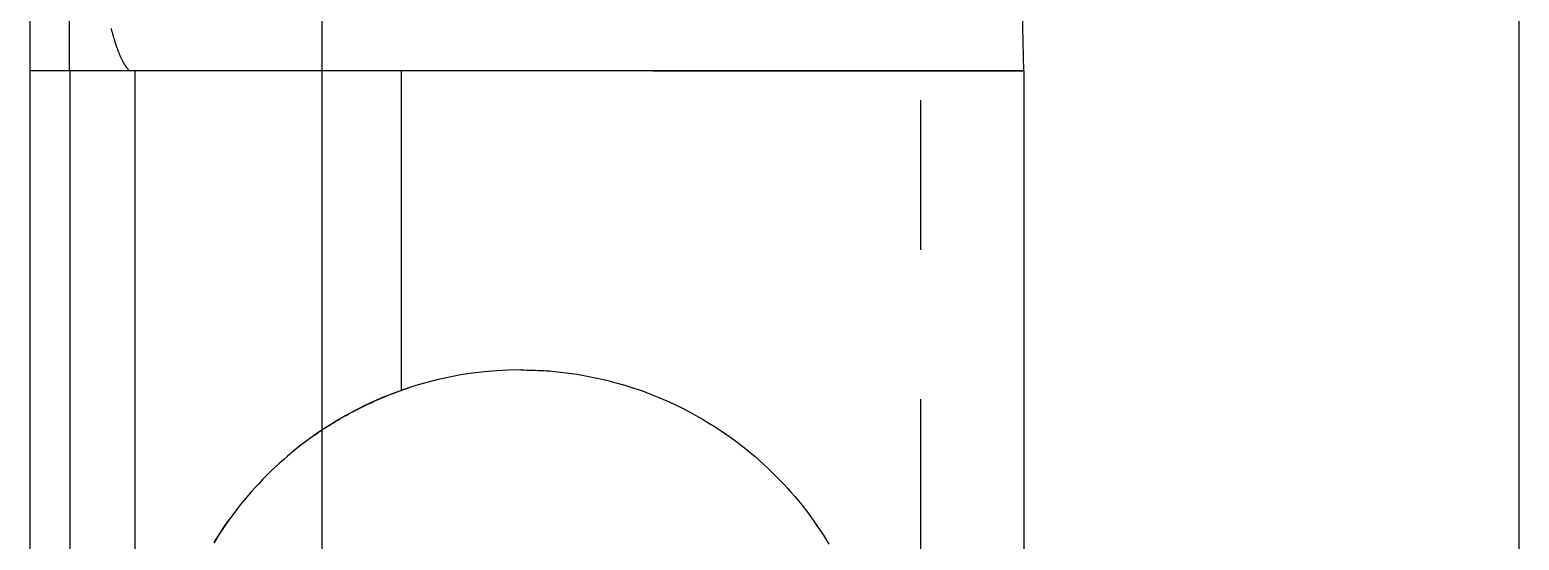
# Model space of a CAD drawing. Header units: inches. Extents: x 0 to 77285, y -118 to 40065.
# Drawn here: x 47459.47 to 47471.91, y 16445.62 to 16449.89 of the extents above; entities that cross this region are included whole.
import ezdxf

# ---------------------------------------------------------------- set-up
doc = ezdxf.new("R2010")
doc.units = ezdxf.units.IN
doc.header["$LTSCALE"] = 5
doc.header["$MEASUREMENT"] = 0
doc.linetypes.add('CENTER', pattern=[2, 1.25, -0.25, 0.25, -0.25])
doc.layers.add('11', color=1, linetype='CENTER')
doc.layers.add('55', color=5, linetype='Continuous')

# ---------------------------------------------------------------- blocks, each defined once
blk = doc.blocks.new('A$C431c3e12')
for p, q in [((40.5, -5255), (40.5, 1375, 0)), ((50.5, -5255), (50.5, 1375, 0))]:
    blk.add_line(p, q)
at = {"layer": '11'}
blk.add_line((45.5, -5255), (45.5, 1375, 0), dxfattribs=at)
blk = doc.blocks.new('A$Ce961e380')
for p, q in [((-246.004, -20.661), (-246.004, -17.558)), ((-224.504, -17.558), (-246.004, -17.558)), ((-246.004, -17.891), (-258.004, -17.891)), ((-246.004, -17.888), (-240.836, -17.888)), ((-246.004, -18.436), (-258.004, -18.436)), ((-248.676, -20.661), (-248.676, -20.661)), ((-246.004, -20.661), (-248.676, -20.661)), ((-246.004, -25.861), (-246.004, -20.661)), ((-246.004, -22.762), (-246.004, -25.861)), ((-246.004, -25.861), (-224.504, -25.398)), ((-246.004, -25.861), (-254.204, -25.861))]:
    blk.add_line(p, q)
for points in [[(-251.879, -17.561), (-251.586, -17.561), (-251.292, -17.561), (-250.998, -17.561), (-250.704, -17.561), (-250.411, -17.561), (-250.117, -17.561), (-249.823, -17.561), (-249.529, -17.561), (-249.236, -17.561), (-248.942, -17.561), (-248.648, -17.561), (-248.354, -17.561), (-248.06, -17.561), (-247.767, -17.561), (-247.473, -17.561), (-247.179, -17.561), (-246.885, -17.561), (-246.592, -17.561), (-246.298, -17.561), (-246.004, -17.561)], [(-246.004, -18.392), (-246.001, -18.389), (-245.999, -18.386), (-245.996, -18.383), (-245.993, -18.38), (-245.99, -18.377), (-245.986, -18.375), (-245.983, -18.372), (-245.98, -18.369), (-245.977, -18.367), (-245.973, -18.364), (-245.97, -18.362), (-245.966, -18.36), (-245.963, -18.357), (-245.96, -18.355), (-245.956, -18.353), (-245.952, -18.35), (-245.949, -18.348), (-245.945, -18.346), (-245.942, -18.344), (-245.938, -18.342), (-245.934, -18.34), (-245.93, -18.338), (-245.926, -18.336), (-245.923, -18.334), (-245.919, -18.332), (-245.915, -18.33), (-245.911, -18.328), (-245.907, -18.326), (-245.903, -18.324), (-245.899, -18.322), (-245.895, -18.32), (-245.891, -18.318), (-245.887, -18.316), (-245.883, -18.315), (-245.879, -18.313), (-245.875, -18.311), (-245.87, -18.309), (-245.866, -18.308), (-245.862, -18.306), (-245.858, -18.304), (-245.854, -18.303), (-245.85, -18.301), (-245.846, -18.3), (-245.842, -18.298), (-245.838, -18.296), (-245.834, -18.295), (-245.829, -18.293), (-245.825, -18.292), (-245.821, -18.29), (-245.817, -18.289), (-245.813, -18.287), (-245.809, -18.286), (-245.805, -18.284), (-245.8, -18.283), (-245.796, -18.282), (-245.792, -18.28), (-245.788, -18.279), (-245.784, -18.277), (-245.78, -18.276), (-245.775, -18.275), (-245.771, -18.273), (-245.767, -18.272), (-245.763, -18.271), (-245.759, -18.269), (-245.755, -18.268), (-245.751, -18.267), (-245.747, -18.266), (-245.742, -18.264), (-245.738, -18.263), (-245.734, -18.262), (-245.73, -18.261), (-245.726, -18.259), (-245.722, -18.258), (-245.717, -18.257), (-245.713, -18.256), (-245.709, -18.255), (-245.705, -18.253), (-245.701, -18.252), (-245.697, -18.251), (-245.692, -18.25), (-245.671, -18.244), (-245.65, -18.239)], [(-248.504, -21.661), (-248.506, -21.558), (-248.511, -21.456), (-248.52, -21.356), (-248.531, -21.257), (-248.546, -21.159), (-248.564, -21.063), (-248.585, -20.968), (-248.609, -20.875), (-248.635, -20.783), (-248.664, -20.694), (-248.696, -20.606), (-248.73, -20.519), (-248.766, -20.435), (-248.805, -20.352), (-248.846, -20.271), (-248.888, -20.193), (-248.933, -20.116), (-248.979, -20.041), (-249.027, -19.968), (-249.077, -19.898), (-249.105, -19.86), (-249.134, -19.822), (-249.164, -19.784), (-249.194, -19.748), (-249.224, -19.711), (-249.255, -19.676), (-249.287, -19.641), (-249.319, -19.606), (-249.351, -19.572), (-249.384, -19.538), (-249.418, -19.505), (-249.452, -19.473), (-249.486, -19.441), (-249.521, -19.41), (-249.557, -19.379), (-249.593, -19.349), (-249.629, -19.319), (-249.666, -19.29), (-249.703, -19.262), (-249.741, -19.234), (-249.808, -19.186), (-249.878, -19.14), (-249.951, -19.095)], [(-249.942, -19.1), (-249.926, -19.11), (-249.91, -19.12), (-249.894, -19.13), (-249.879, -19.14), (-249.863, -19.15), (-249.848, -19.16), (-249.833, -19.17), (-249.817, -19.18), (-249.802, -19.191), (-249.787, -19.201), (-249.772, -19.212), (-249.757, -19.223)], [(-249.05, -19.936), (-249.047, -19.941), (-249.044, -19.945), (-249.041, -19.949), (-249.038, -19.953), (-249.035, -19.958), (-249.032, -19.962), (-249.029, -19.966), (-249.026, -19.97), (-249.023, -19.975), (-249.02, -19.979), (-249.017, -19.983), (-249.014, -19.987), (-249.012, -19.992), (-249.009, -19.996), (-249.006, -20), (-249.003, -20.005), (-249, -20.009), (-248.997, -20.013), (-248.994, -20.018), (-248.992, -20.022), (-248.98, -20.04), (-248.969, -20.058), (-248.957, -20.076), (-248.946, -20.094), (-248.935, -20.112), (-248.924, -20.131), (-248.913, -20.149), (-248.902, -20.168), (-248.892, -20.186), (-248.881, -20.205), (-248.871, -20.224), (-248.861, -20.243), (-248.851, -20.262), (-248.841, -20.281), (-248.831, -20.3), (-248.821, -20.319), (-248.812, -20.338), (-248.802, -20.358), (-248.793, -20.377), (-248.784, -20.396), (-248.778, -20.409), (-248.772, -20.422), (-248.766, -20.435), (-248.76, -20.448), (-248.754, -20.462), (-248.749, -20.475), (-248.743, -20.488), (-248.738, -20.501), (-248.732, -20.514), (-248.727, -20.527), (-248.721, -20.541), (-248.716, -20.554), (-248.711, -20.567), (-248.705, -20.581), (-248.7, -20.594), (-248.695, -20.607), (-248.69, -20.621), (-248.685, -20.634), (-248.68, -20.648), (-248.676, -20.661)], [(-248.651, -20.734), (-248.652, -20.73), (-248.653, -20.727), (-248.655, -20.723), (-248.656, -20.719), (-248.657, -20.716), (-248.658, -20.712), (-248.659, -20.709), (-248.661, -20.705), (-248.662, -20.701), (-248.663, -20.698), (-248.664, -20.694), (-248.666, -20.69), (-248.667, -20.687), (-248.668, -20.683), (-248.669, -20.679), (-248.671, -20.676), (-248.672, -20.672), (-248.673, -20.668), (-248.674, -20.665), (-248.676, -20.661)], [(-248.504, -21.661), (-248.504, -21.685), (-248.505, -21.709), (-248.505, -21.732), (-248.506, -21.756), (-248.506, -21.78), (-248.508, -21.803), (-248.509, -21.827), (-248.51, -21.851), (-248.512, -21.874), (-248.513, -21.898), (-248.515, -21.921), (-248.518, -21.945), (-248.52, -21.968), (-248.522, -21.991), (-248.525, -22.015), (-248.528, -22.038), (-248.531, -22.061), (-248.534, -22.084), (-248.538, -22.107), (-248.541, -22.13), (-248.556, -22.214), (-248.572, -22.296), (-248.59, -22.375), (-248.611, -22.453), (-248.632, -22.529), (-248.656, -22.603), (-248.68, -22.675), (-248.707, -22.744), (-248.734, -22.812), (-248.762, -22.878), (-248.791, -22.942), (-248.822, -23.004), (-248.852, -23.064), (-248.884, -23.121), (-248.915, -23.177), (-248.948, -23.231), (-248.98, -23.282), (-249.012, -23.332), (-249.045, -23.379), (-249.077, -23.425), (-249.106, -23.464), (-249.136, -23.503), (-249.167, -23.542), (-249.198, -23.579), (-249.229, -23.616), (-249.261, -23.653), (-249.293, -23.688), (-249.325, -23.723), (-249.358, -23.757), (-249.391, -23.791), (-249.425, -23.824), (-249.459, -23.856), (-249.493, -23.887), (-249.528, -23.918), (-249.563, -23.948), (-249.598, -23.978), (-249.633, -24.006), (-249.669, -24.034), (-249.705, -24.062), (-249.741, -24.088), (-249.812, -24.138), (-249.885, -24.187), (-249.96, -24.233)]]:
    blk.add_lwpolyline(points)
blk = doc.blocks.new('A$C638f0059')
for p, q in [((-68.504, -20.661), (-68.504, -17.558)), ((-47.004, -17.558), (-68.504, -17.558)), ((-68.504, -17.891), (-80.504, -17.891)), ((-68.504, -17.888), (-63.336, -17.888)), ((-68.504, -18.436), (-80.504, -18.436)), ((-68.504, -20.661), (-71.176, -20.661)), ((-71.176, -20.661), (-71.176, -20.661)), ((-68.504, -25.861), (-68.504, -20.661)), ((-68.504, -22.762), (-68.504, -25.861)), ((-68.504, -25.861), (-47.004, -25.398)), ((-68.504, -25.861), (-76.704, -25.861))]:
    blk.add_line(p, q)
for points in [[(-74.379, -17.561), (-74.086, -17.561), (-73.792, -17.561), (-73.498, -17.561), (-73.204, -17.561), (-72.911, -17.561), (-72.617, -17.561), (-72.323, -17.561), (-72.029, -17.561), (-71.736, -17.561), (-71.442, -17.561), (-71.148, -17.561), (-70.854, -17.561), (-70.56, -17.561), (-70.267, -17.561), (-69.973, -17.561), (-69.679, -17.561), (-69.385, -17.561), (-69.092, -17.561), (-68.798, -17.561), (-68.504, -17.561)], [(-68.504, -18.392), (-68.501, -18.389), (-68.499, -18.386), (-68.496, -18.383), (-68.493, -18.38), (-68.49, -18.377), (-68.486, -18.375), (-68.483, -18.372), (-68.48, -18.369), (-68.477, -18.367), (-68.473, -18.364), (-68.47, -18.362), (-68.466, -18.36), (-68.463, -18.357), (-68.46, -18.355), (-68.456, -18.353), (-68.452, -18.35), (-68.449, -18.348), (-68.445, -18.346), (-68.442, -18.344), (-68.438, -18.342), (-68.434, -18.34), (-68.43, -18.338), (-68.426, -18.336), (-68.423, -18.334), (-68.419, -18.332), (-68.415, -18.33), (-68.411, -18.328), (-68.407, -18.326), (-68.403, -18.324), (-68.399, -18.322), (-68.395, -18.32), (-68.391, -18.318), (-68.387, -18.316), (-68.383, -18.315), (-68.379, -18.313), (-68.375, -18.311), (-68.37, -18.309), (-68.366, -18.308), (-68.362, -18.306), (-68.358, -18.304), (-68.354, -18.303), (-68.35, -18.301), (-68.346, -18.3), (-68.342, -18.298), (-68.338, -18.296), (-68.334, -18.295), (-68.329, -18.293), (-68.325, -18.292), (-68.321, -18.29), (-68.317, -18.289), (-68.313, -18.287), (-68.309, -18.286), (-68.305, -18.284), (-68.3, -18.283), (-68.296, -18.282), (-68.292, -18.28), (-68.288, -18.279), (-68.284, -18.277), (-68.28, -18.276), (-68.275, -18.275), (-68.271, -18.273), (-68.267, -18.272), (-68.263, -18.271), (-68.259, -18.269), (-68.255, -18.268), (-68.251, -18.267), (-68.247, -18.266), (-68.242, -18.264), (-68.238, -18.263), (-68.234, -18.262), (-68.23, -18.261), (-68.226, -18.259), (-68.222, -18.258), (-68.217, -18.257), (-68.213, -18.256), (-68.209, -18.255), (-68.205, -18.253), (-68.201, -18.252), (-68.197, -18.251), (-68.192, -18.25), (-68.171, -18.244), (-68.15, -18.239)], [(-71.004, -21.661), (-71.006, -21.558), (-71.011, -21.456), (-71.02, -21.356), (-71.031, -21.257), (-71.046, -21.159), (-71.064, -21.063), (-71.085, -20.968), (-71.109, -20.875), (-71.135, -20.783), (-71.164, -20.694), (-71.196, -20.606), (-71.23, -20.519), (-71.266, -20.435), (-71.305, -20.352), (-71.346, -20.271), (-71.388, -20.193), (-71.433, -20.116), (-71.479, -20.041), (-71.527, -19.968), (-71.577, -19.898), (-71.605, -19.86), (-71.634, -19.822), (-71.664, -19.784), (-71.694, -19.748), (-71.724, -19.711), (-71.755, -19.676), (-71.787, -19.641), (-71.819, -19.606), (-71.851, -19.572), (-71.884, -19.538), (-71.918, -19.505), (-71.952, -19.473), (-71.986, -19.441), (-72.021, -19.41), (-72.057, -19.379), (-72.093, -19.349), (-72.129, -19.319), (-72.166, -19.29), (-72.203, -19.262), (-72.241, -19.234), (-72.308, -19.186), (-72.378, -19.14), (-72.451, -19.095)], [(-72.442, -19.1), (-72.426, -19.11), (-72.41, -19.12), (-72.394, -19.13), (-72.379, -19.14), (-72.363, -19.15), (-72.348, -19.16), (-72.333, -19.17), (-72.317, -19.18), (-72.302, -19.191), (-72.287, -19.201), (-72.272, -19.212), (-72.257, -19.223)], [(-71.55, -19.936), (-71.547, -19.941), (-71.544, -19.945), (-71.541, -19.949), (-71.538, -19.953), (-71.535, -19.958), (-71.532, -19.962), (-71.529, -19.966), (-71.526, -19.97), (-71.523, -19.975), (-71.52, -19.979), (-71.517, -19.983), (-71.514, -19.987), (-71.512, -19.992), (-71.509, -19.996), (-71.506, -20), (-71.503, -20.005), (-71.5, -20.009), (-71.497, -20.013), (-71.494, -20.018), (-71.492, -20.022), (-71.48, -20.04), (-71.469, -20.058), (-71.457, -20.076), (-71.446, -20.094), (-71.435, -20.112), (-71.424, -20.131), (-71.413, -20.149), (-71.402, -20.168), (-71.392, -20.186), (-71.381, -20.205), (-71.371, -20.224), (-71.361, -20.243), (-71.351, -20.262), (-71.341, -20.281), (-71.331, -20.3), (-71.321, -20.319), (-71.312, -20.338), (-71.302, -20.358), (-71.293, -20.377), (-71.284, -20.396), (-71.278, -20.409), (-71.272, -20.422), (-71.266, -20.435), (-71.26, -20.448), (-71.254, -20.462), (-71.249, -20.475), (-71.243, -20.488), (-71.238, -20.501), (-71.232, -20.514), (-71.227, -20.527), (-71.221, -20.541), (-71.216, -20.554), (-71.211, -20.567), (-71.205, -20.581), (-71.2, -20.594), (-71.195, -20.607), (-71.19, -20.621), (-71.185, -20.634), (-71.18, -20.648), (-71.176, -20.661)], [(-71.151, -20.734), (-71.152, -20.73), (-71.153, -20.727), (-71.155, -20.723), (-71.156, -20.719), (-71.157, -20.716), (-71.158, -20.712), (-71.159, -20.709), (-71.161, -20.705), (-71.162, -20.701), (-71.163, -20.698), (-71.164, -20.694), (-71.166, -20.69), (-71.167, -20.687), (-71.168, -20.683), (-71.169, -20.679), (-71.171, -20.676), (-71.172, -20.672), (-71.173, -20.668), (-71.174, -20.665), (-71.176, -20.661)], [(-71.004, -21.661), (-71.004, -21.685), (-71.005, -21.709), (-71.005, -21.732), (-71.006, -21.756), (-71.006, -21.78), (-71.008, -21.803), (-71.009, -21.827), (-71.01, -21.851), (-71.012, -21.874), (-71.013, -21.898), (-71.015, -21.921), (-71.018, -21.945), (-71.02, -21.968), (-71.022, -21.991), (-71.025, -22.015), (-71.028, -22.038), (-71.031, -22.061), (-71.034, -22.084), (-71.038, -22.107), (-71.041, -22.13), (-71.056, -22.214), (-71.072, -22.296), (-71.09, -22.375), (-71.111, -22.453), (-71.132, -22.529), (-71.156, -22.603), (-71.18, -22.675), (-71.207, -22.744), (-71.234, -22.812), (-71.262, -22.878), (-71.291, -22.942), (-71.322, -23.004), (-71.352, -23.064), (-71.384, -23.121), (-71.415, -23.177), (-71.448, -23.231), (-71.48, -23.282), (-71.512, -23.332), (-71.545, -23.379), (-71.577, -23.425), (-71.606, -23.464), (-71.636, -23.503), (-71.667, -23.542), (-71.698, -23.579), (-71.729, -23.616), (-71.761, -23.653), (-71.793, -23.688), (-71.825, -23.723), (-71.858, -23.757), (-71.891, -23.791), (-71.925, -23.824), (-71.959, -23.856), (-71.993, -23.887), (-72.028, -23.918), (-72.063, -23.948), (-72.098, -23.978), (-72.133, -24.006), (-72.169, -24.034), (-72.205, -24.062), (-72.241, -24.088), (-72.312, -24.138), (-72.385, -24.187), (-72.46, -24.233)]]:
    blk.add_lwpolyline(points)
blk = doc.blocks.new('A$C5cd82ed8')
at = {"layer": '55'}
for name, p in [('A$Ce961e380', (189.5, 72.5)), ('A$C638f0059', (12, 72.5))]:
    blk.add_blockref(name, p, dxfattribs=at)
blk = doc.blocks.new('A$C3e1dc9d3')
blk.add_blockref('A$C5cd82ed8', (-189.5, 12.5, -2129.449))

msp = doc.modelspace()

# ---------------------------------------------------------------- block references
msp.add_blockref('A$C431c3e12', (47421.41034076, 21325.55047629))
at = {"rotation": 90}
msp.add_blockref('A$C3e1dc9d3', (47526.91034076, 16695.55047629, 0.00000001), dxfattribs=at)

doc.saveas('drawing.dxf')
